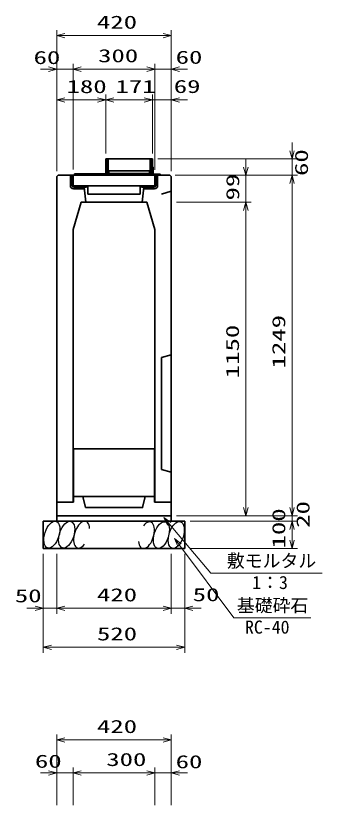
# Model space of a CAD drawing. Units: millimetres on the paper. Extents: x 15 to 1219, y 8 to 859.
# Drawn here: x 747.3 to 803.6, y 470.8 to 615.6 of the extents above; entities that cross this region are included whole.
import ezdxf
from ezdxf.enums import TextEntityAlignment as Align

# ---------------------------------------------------------------- set-up
doc = ezdxf.new("R2010")
doc.units = ezdxf.units.MM
for name, color, linetype, lineweight in [('D-STR-DIM（寸法）', 7, 'Continuous', 13), ('D-STR-HTXT(均しCON-旗)', 7, 'Continuous', 13), ('D-STR-HTXT(基礎砕石-旗)', 7, 'Continuous', 13), ('D-STR-STRF(グリ)', 7, 'Continuous', 25), ('D-STR（構造物）', 1, 'Continuous', 35)]:
    doc.layers.add(name, color=color, linetype=linetype, lineweight=lineweight)
doc.styles.add('ＭＳ ゴシック', font='')
doc.styles.get('ＭＳ ゴシック').set_extended_font_data('MS Gothic')

# ---------------------------------------------------------------- blocks, each defined once
blk = doc.blocks.new('_Open30')
at = {"color": 7, "linetype": 'Continuous', "lineweight": 13}
for p, q in [((-1, 0.2679), (0, 0)), ((0, 0), (-1, -0.2679)), ((0, 0), (-1, 0))]:
    blk.add_line(p, q, dxfattribs=at)

msp = doc.modelspace()

# ---------------------------------------------------------------- linework, layer by layer
at = {"layer": 'D-STR-DIM（寸法）'}
for p, q in [((754.874, 605.243), (754.874, 612.933)), ((775.874, 605.243), (775.874, 612.933)), ((756.374, 611.933), (774.374, 611.933)), ((754.874, 594.779), (754.874, 606.786)), ((757.874, 595.024), (757.874, 606.786)), ((757.874, 587.358), (757.874, 606.786)), ((772.874, 587.333), (772.874, 606.786)), ((772.874, 595.024), (772.874, 606.786)), ((775.874, 594.779), (775.874, 606.786)), ((753.374, 605.786), (751.874, 605.786)), ((754.874, 605.786), (757.874, 605.786)), ((759.374, 605.786), (760.874, 605.786)), ((759.374, 605.786), (771.374, 605.786)), ((771.374, 605.786), (769.874, 605.786)), ((772.874, 605.786), (775.874, 605.786)), ((777.374, 605.786), (778.874, 605.786)), ((754.874, 587.088), (754.874, 601.133)), ((763.874, 590.333), (763.874, 601.133)), ((763.874, 590.333), (763.874, 601.133)), ((772.424, 590.333), (772.424, 601.133)), ((772.424, 590.333), (772.424, 601.133)), ((775.874, 587.088), (775.874, 601.133)), ((756.374, 600.133), (762.374, 600.133)), ((765.374, 600.133), (770.924, 600.133)), ((770.924, 600.133), (769.424, 600.133)), ((772.424, 600.133), (775.874, 600.133)), ((777.374, 600.133), (778.874, 600.133)), ((798.076, 590.833), (798.076, 592.333)), ((773.424, 589.333), (799.076, 589.333)), ((789.578, 587.833), (789.578, 589.333)), ((798.076, 586.333), (798.076, 589.333)), ((776.624, 586.333), (790.578, 586.333)), ((777.624, 586.333), (799.076, 586.333)), ((777.624, 586.333), (799.076, 586.333)), ((789.578, 581.383), (789.578, 586.333)), ((798.076, 525.383), (798.076, 584.833)), ((798.076, 584.833), (798.076, 583.333)), ((776.874, 581.383), (790.578, 581.383)), ((776.874, 581.383), (790.578, 581.383)), ((789.578, 525.383), (789.578, 579.883)), ((789.578, 579.883), (789.578, 578.383)), ((798.076, 525.383), (798.076, 526.883)), ((776.874, 523.883), (799.076, 523.883)), ((776.874, 523.883), (790.578, 523.883)), ((776.874, 523.883), (799.076, 523.883)), ((779.374, 522.883), (799.076, 522.883)), ((779.374, 522.883), (799.076, 522.883)), ((798.076, 522.883), (798.076, 523.883)), ((798.076, 519.383), (798.076, 521.383)), ((798.076, 521.383), (798.076, 519.883)), ((752.374, 516.883), (752.374, 505.916)), ((754.874, 516.883), (754.874, 505.916)), ((754.874, 516.883), (754.874, 505.916)), ((775.874, 516.883), (775.874, 505.916)), ((778.374, 516.883), (778.374, 505.916)), ((779.374, 517.883), (799.076, 517.883)), ((752.374, 515.883), (752.374, 498.759)), ((775.874, 515.883), (775.874, 505.916)), ((778.374, 515.883), (778.374, 498.759)), ((750.874, 506.916), (749.374, 506.916)), ((752.374, 506.916), (754.874, 506.916)), ((756.374, 506.916), (774.374, 506.916)), ((756.374, 506.916), (757.874, 506.916)), ((774.374, 506.916), (772.874, 506.916)), ((775.874, 506.916), (778.374, 506.916)), ((779.874, 506.916), (781.374, 506.916)), ((753.874, 499.759), (776.874, 499.759)), ((754.874, 477.72), (754.874, 483.77)), ((775.874, 477.75), (775.874, 483.77)), ((756.374, 482.77), (774.374, 482.77)), ((753.374, 476.72), (751.874, 476.72)), ((754.874, 470.823), (754.874, 477.72)), ((754.874, 476.72), (757.874, 476.72)), ((757.874, 470.823), (757.874, 477.72)), ((757.874, 470.875), (757.874, 477.72)), ((759.374, 476.72), (771.374, 476.72)), ((759.374, 476.72), (760.874, 476.72)), ((771.374, 476.72), (769.874, 476.72)), ((772.874, 470.823), (772.874, 477.72)), ((772.874, 470.823), (772.874, 477.72)), ((772.874, 476.72), (775.874, 476.72)), ((775.874, 470.793), (775.874, 477.72)), ((777.374, 476.72), (778.874, 476.72))]:
    msp.add_line(p, q, dxfattribs=at)
at = {"layer": 'D-STR-HTXT(均しCON-旗)'}
msp.add_lwpolyline([(803.601, 513.369), (783.158, 513.369), (775.51, 522.409)], dxfattribs=at)
at = {"layer": 'D-STR-HTXT(基礎砕石-旗)'}
msp.add_lwpolyline([(801.495, 505.186), (787.392, 505.186), (777.388, 518.512)], dxfattribs=at)
at = {"layer": 'D-STR-STRF(グリ)'}
for centre, major_axis in [((753.968, 520.407), (0.79, 2.421)), ((756.69, 520.407), (0.79, 2.421)), ((774.078, 520.326), (-0.771, -2.427)), ((776.799, 520.347), (-0.771, -2.427))]:
    msp.add_ellipse(centre, major_axis=major_axis, ratio=0.5139, dxfattribs=at)
for centre, major_axis in [((759.43, 520.407), (0.79, 2.421)), ((771.337, 520.304), (-0.771, -2.427))]:
    msp.add_ellipse(centre, major_axis=major_axis, ratio=0.5139, start_param=5.3575563, end_param=10.3750652, dxfattribs=at)
at = {"layer": 'D-STR（構造物）'}
for p, q in [((772.424, 589.333), (763.874, 589.333)), ((763.874, 589.333), (763.874, 586.358)), ((764.174, 589.333), (764.174, 586.358)), ((772.024, 589.308), (764.274, 589.308)), ((764.274, 589.308), (764.274, 587.108)), ((772.024, 587.108), (772.024, 589.308)), ((772.124, 589.333), (772.124, 586.358)), ((772.424, 586.358), (772.424, 589.333)), ((772.474, 587.858), (772.424, 587.858)), ((757.874, 586.358), (773.924, 586.358)), ((757.874, 584.358), (757.874, 586.358)), ((763.874, 586.583), (758.099, 586.583)), ((758.099, 586.583), (758.099, 586.358)), ((764.174, 586.658), (772.124, 586.658)), ((764.274, 587.108), (772.024, 587.108)), ((764.424, 586.658), (764.424, 587.108)), ((771.874, 586.658), (771.874, 587.108)), ((772.574, 586.708), (772.574, 587.758)), ((773.824, 586.508), (772.774, 586.508)), ((772.874, 586.358), (772.874, 584.358)), ((773.924, 586.358), (773.924, 586.408)), ((755.124, 586.333), (754.874, 586.088)), ((754.874, 586.088), (754.874, 522.883)), ((755.124, 586.333), (775.624, 586.333)), ((757.374, 586.333), (757.374, 584.383)), ((757.674, 584.433), (757.674, 586.333)), ((773.074, 584.433), (773.074, 586.333)), ((773.374, 586.333), (773.374, 584.383)), ((775.624, 586.333), (775.874, 586.088)), ((775.874, 586.088), (775.874, 522.883)), ((772.874, 584.358), (757.874, 584.358)), ((757.924, 583.833), (759.874, 583.833)), ((760.299, 584.133), (757.974, 584.133)), ((759.874, 583.833), (759.874, 584.133)), ((759.924, 584.133), (760.174, 581.383)), ((760.299, 584.133), (760.299, 584.358)), ((760.549, 582.858), (760.549, 584.358)), ((770.199, 584.358), (770.199, 582.858)), ((770.449, 584.133), (770.449, 584.358)), ((772.777, 584.133), (770.449, 584.133)), ((770.824, 584.133), (770.574, 581.383)), ((770.874, 584.133), (770.874, 583.833)), ((770.874, 583.833), (772.824, 583.833)), ((772.649, 584.358), (772.649, 584.133)), ((770.199, 582.858), (760.549, 582.858)), ((774.124, 582.883), (775.874, 583.383)), ((757.874, 576.383), (759.374, 581.383)), ((771.374, 581.383), (759.374, 581.383)), ((772.874, 576.383), (771.374, 581.383)), ((757.874, 576.383), (757.874, 526.383)), ((772.874, 576.383), (772.874, 526.383)), ((774.124, 552.883), (775.874, 553.383)), ((774.124, 552.883), (774.124, 532.383)), ((757.924, 536.133), (757.924, 526.383)), ((757.924, 536.133), (772.824, 536.133)), ((772.824, 536.133), (772.824, 526.383)), ((774.124, 532.383), (775.874, 531.883)), ((757.924, 527.383), (772.824, 527.383)), ((760.124, 525.383), (759.624, 527.383)), ((754.874, 526.383), (757.924, 526.383)), ((754.874, 526.383), (757.874, 526.383)), ((772.824, 526.383), (775.874, 526.383)), ((775.874, 526.383), (772.874, 526.383)), ((752.374, 522.883), (778.374, 522.883)), ((752.374, 522.883), (752.374, 517.883)), ((754.874, 523.883), (775.874, 523.883)), ((778.374, 522.883), (778.374, 517.883)), ((752.374, 517.883), (778.374, 517.883))]:
    msp.add_line(p, q, dxfattribs=at)
msp.add_lwpolyline([(760.124, 525.383), (770.624, 525.383), (771.124, 527.383)], dxfattribs=at)
for centre, radius, start, end in [((772.474, 587.758), 0.1, 0, 90), ((772.774, 586.708), 0.2, 180, 270), ((773.824, 586.408), 0.1, 0, 90), ((757.924, 584.383), 0.55, 180, 270), ((757.974, 584.433), 0.3, 180, 270), ((772.774, 584.433), 0.3, 270.63559, 359.99998), ((772.824, 584.383), 0.55, 269.99995, 359.99995)]:
    msp.add_arc(centre, radius, start, end, dxfattribs=at)

# ---------------------------------------------------------------- block references
at = {"layer": 'D-STR-DIM（寸法）', "xscale": 1.5, "yscale": 1.5}
for p, rotation in [((754.874, 611.933), 180), ((757.874, 605.786), 180), ((757.874, 605.786), 180), ((775.874, 605.786), 180), ((754.874, 600.133), 180), ((763.874, 600.133), 180), ((775.874, 600.133), 180), ((798.076, 589.333), 270), ((789.578, 586.333), 270), ((798.076, 586.333), 90), ((798.076, 586.333), 90), ((789.578, 581.383), 90), ((789.578, 581.383), 90), ((789.578, 523.883), 270), ((798.076, 523.883), 270), ((798.076, 523.883), 270), ((798.076, 522.883), 90), ((798.076, 522.883), 90), ((798.076, 517.883), 270), ((754.874, 506.916), 180), ((754.874, 506.916), 180), ((778.374, 506.916), 180), ((752.374, 499.759), 180), ((754.874, 482.77), 180), ((757.874, 476.72), 180), ((757.874, 476.72), 180), ((775.874, 476.72), 180)]:
    msp.add_blockref('_Open30', p, dxfattribs=dict(at, rotation=rotation))
for p in [(775.874, 611.933), (754.874, 605.786), (772.874, 605.786), (772.874, 605.786), (763.874, 600.133), (772.424, 600.133), (772.424, 600.133), (752.374, 506.916), (775.874, 506.916), (775.874, 506.916), (778.374, 499.759), (775.874, 482.77), (754.874, 476.72), (772.874, 476.72), (772.874, 476.72)]:
    msp.add_blockref('_Open30', p, dxfattribs=at)
at = {"layer": 'D-STR-HTXT(均しCON-旗)', "xscale": 1.5, "yscale": 1.5, "rotation": 130.23516}
msp.add_blockref('_Open30', (774.541, 523.554), dxfattribs=at)
at = {"layer": 'D-STR-HTXT(基礎砕石-旗)', "xscale": 1.5, "yscale": 1.5, "rotation": 126.89552}
msp.add_blockref('_Open30', (776.487, 519.712), dxfattribs=at)

# ---------------------------------------------------------------- texts
at = {"layer": 'D-STR-DIM（寸法）', "style": 'ＭＳ ゴシック', "width": 1.5}
for s, p in [('420', (762.249, 612.471)), ('60', (750.609, 606)), ('300', (762.457, 606.324)), ('60', (776.693, 606.047)), ('180', (756.665, 600.671)), ('171', (765.649, 600.671)), ('69', (776.348, 600.691)), ('50', (747.176, 507.283)), ('420', (762.249, 507.454)), ('50', (779.825, 507.491)), ('520', (762.249, 500.296)), ('420', (762.249, 483.308)), ('60', (750.859, 476.938)), ('300', (763.957, 477.257)), ('60', (776.693, 476.844))]:
    msp.add_text(s, height=2.405, dxfattribs=at).set_placement(p, align=Align.BOTTOM_LEFT)
for s, p in [('60', (801.707, 586.191)), ('99', (789.087, 581.705)), ('1249', (797.539, 550.895)), ('1150', (789.041, 549.092)), ('20', (801.991, 521.665)), ('100', (797.539, 517.883))]:
    msp.add_text(s, height=2.405, rotation=90, dxfattribs=at).set_placement(p, align=Align.BOTTOM_LEFT)
at = {"layer": 'D-STR-HTXT(均しCON-旗)', "style": 'ＭＳ ゴシック'}
for s, p in [('敷モルタル', (786.1, 513.691)), ('1：3', (790.746, 509.718))]:
    msp.add_text(s, height=2.405, dxfattribs=at).set_placement(p, align=Align.BOTTOM_LEFT)
at = {"layer": 'D-STR-HTXT(基礎砕石-旗)', "style": 'ＭＳ ゴシック'}
for s, p in [('基礎砕石', (787.927, 505.521)), ('RC-40', (789.415, 501.536))]:
    msp.add_text(s, height=2.405, dxfattribs=at).set_placement(p, align=Align.BOTTOM_LEFT)

doc.saveas('drawing.dxf')
